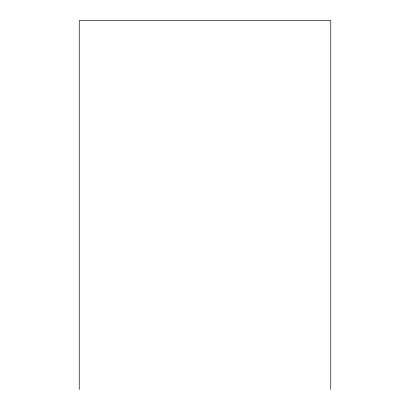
<?xml version="1.0" encoding="UTF-8"?>
<svg xmlns="http://www.w3.org/2000/svg" width="410" height="410" viewBox="0 0 410 410"><rect width="100%" height="100%" fill="white"/><g stroke="black" fill="none" stroke-linecap="round" stroke-linejoin="round"><path stroke-width="0.61" d="M330.757 389.5L330.757 20.5L79.243 20.5L79.243 389.5"/></g></svg>
